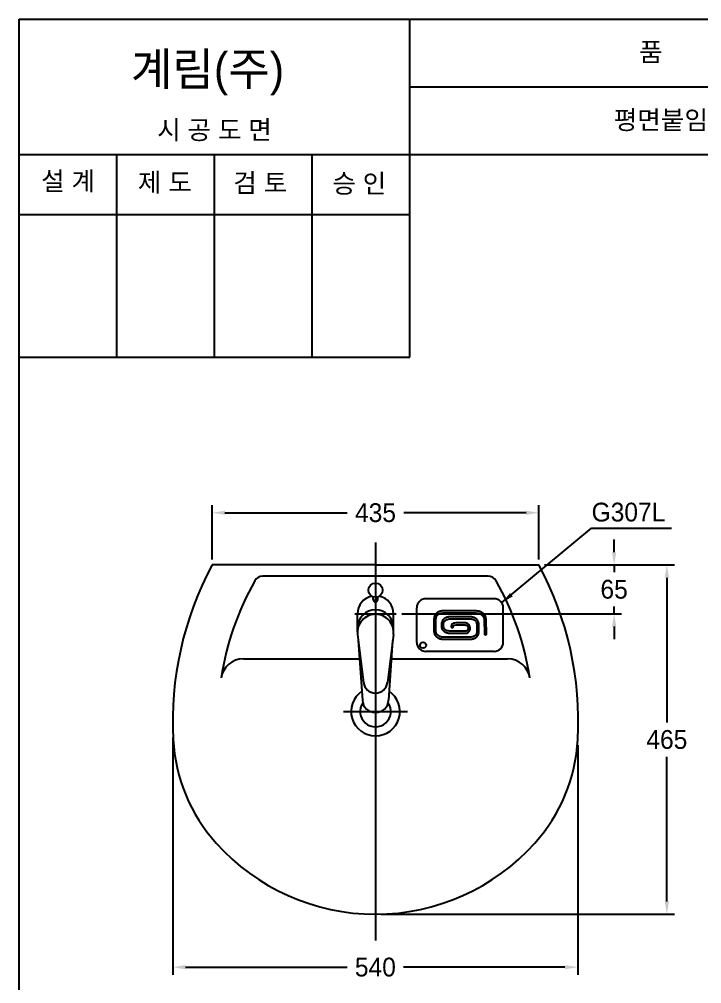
# Model space of a CAD drawing. Header units: millimetres. Extents: x 0 to 1800, y -67 to 2530.
# Drawn here: x 0 to 909, y 1246 to 2530 of the extents above; entities that cross this region are included whole.
import ezdxf
from ezdxf.enums import TextEntityAlignment as Align
from ezdxf.lldxf.tags import DXFTag

# ---------------------------------------------------------------- set-up
doc = ezdxf.new("R2010")
doc.units = ezdxf.units.MM
for name, color, linetype in [('TEXT', 7, 'Continuous'), ('내부선 및 부속', 4, 'Continuous'), ('도각라인', 7, 'Continuous'), ('외형선', 3, 'Continuous'), ('중심선', 1, 'DASHED'), ('치수선', 7, 'Continuous')]:
    doc.layers.add(name, color=color, linetype=linetype)
doc.styles.add('____', font='')
doc.styles.add('타이틀', font='H2GTRM.TTF', dxfattribs={"height": 25})
doc.styles.get('____').set_extended_font_data('굴림')
tags = doc.linetypes.add('DASHDOT', pattern=[70, 31, -13, 13, -13]).pattern_tags.tags
tags[10:11] = [DXFTag(74, 4), DXFTag(75, 0), DXFTag(340, '0'), DXFTag(46, 0.0), DXFTag(50, 0.0), DXFTag(44, 0.0), DXFTag(45, 0.0)]
tags[8:9] = [DXFTag(74, 4), DXFTag(75, 0), DXFTag(340, '0'), DXFTag(46, 0.0), DXFTag(50, 0.0), DXFTag(44, 0.0), DXFTag(45, 0.0)]
tags[6:7] = [DXFTag(74, 4), DXFTag(75, 0), DXFTag(340, '0'), DXFTag(46, 0.0), DXFTag(50, 0.0), DXFTag(44, 0.0), DXFTag(45, 0.0)]
tags[4:5] = [DXFTag(74, 4), DXFTag(75, 0), DXFTag(340, '0'), DXFTag(46, 0.0), DXFTag(50, 0.0), DXFTag(44, 0.0), DXFTag(45, 0.0)]
tags = doc.linetypes.add('DASHED', pattern=[25.72, 12.86, -12.86]).pattern_tags.tags
tags[6:7] = [DXFTag(74, 4), DXFTag(75, 0), DXFTag(340, '0'), DXFTag(46, 0.0), DXFTag(50, 0.0), DXFTag(44, 0.0), DXFTag(45, 0.0)]
tags[4:5] = [DXFTag(74, 4), DXFTag(75, 0), DXFTag(340, '0'), DXFTag(46, 0.0), DXFTag(50, 0.0), DXFTag(44, 0.0), DXFTag(45, 0.0)]
doc.dimstyles.new('MSADIM', dxfattribs={"dimtxt": 33, "dimasz": 17, "dimexe": 10, "dimexo": 7.5, "dimgap": 10, "dimtad": 0, "dimtih": 1, "dimtoh": 1, "dimdec": 0, "dimzin": 1, "dimdsep": 46, "dimtxsty": '____', "dimcen": 11.25, "dimadec": 0, "dimazin": 0, "dimtfac": 1, "dimtdec": 0, "dimtix": 1, "dimtmove": 0, "dimatfit": 3, "dimfxl": 0, "dimtolj": 1, "dimtzin": 1, "dimarcsym": 0})

# ---------------------------------------------------------------- blocks, each defined once
blk = doc.blocks.new('*D1')
at = {"layer": '치수선', "color": 0, "linetype": 'Continuous', "lineweight": -2}
for p, q in [((256.8, 1811), (256.8, 1883)), ((691.8, 1811), (691.8, 1883)), ((273.8, 1873), (436.6, 1873)), ((674.8, 1873), (512, 1873))]:
    blk.add_line(p, q, dxfattribs=at)
at = {"layer": '치수선', "color": 0, "linetype": 'Continuous'}
for points in [[(273.8, 1875.8), (273.8, 1870.2), (256.8, 1873)], [(674.8, 1875.8), (674.8, 1870.2), (691.8, 1873)]]:
    blk.add_solid(points, dxfattribs=at)
at = {"layer": '치수선', "color": 0, "linetype": 'Continuous', "insert": (474.3, 1873), "char_height": 25, "attachment_point": 5, "style": '____'}
blk.add_mtext('\\A1;435', dxfattribs=at)
blk = doc.blocks.new('*D12')
at = {"layer": '치수선', "color": 0, "linetype": 'Continuous', "lineweight": -2}
for p, q in [((792, 1820.5), (792, 1837.5)), ((699.3, 1803.5), (802, 1803.5)), ((792, 1803.5), (792, 1793.8)), ((792, 1738.5), (792, 1748.2)), ((509.3, 1738.5), (802, 1738.5)), ((792, 1721.5), (792, 1704.5))]:
    blk.add_line(p, q, dxfattribs=at)
at = {"layer": '치수선', "color": 0, "linetype": 'Continuous'}
for points in [[(789.2, 1820.5), (794.9, 1820.5), (792, 1803.5)], [(789.2, 1721.5), (794.9, 1721.5), (792, 1738.5)]]:
    blk.add_solid(points, dxfattribs=at)
at = {"layer": '치수선', "color": 0, "linetype": 'Continuous', "insert": (792, 1771), "char_height": 25, "attachment_point": 5, "style": '____'}
blk.add_mtext('\\A1;65', dxfattribs=at)
blk = doc.blocks.new('*D13')
at = {"layer": '치수선', "color": 0, "linetype": 'Continuous', "lineweight": -2}
for p, q in [((699.3, 1803.5), (872.2, 1803.5)), ((862.2, 1786.5), (862.2, 1593.8)), ((862.2, 1355.5), (862.2, 1548.2)), ((481.8, 1338.5), (872.2, 1338.5))]:
    blk.add_line(p, q, dxfattribs=at)
at = {"layer": '치수선', "color": 0, "linetype": 'Continuous'}
for points in [[(859.4, 1786.5), (865.1, 1786.5), (862.2, 1803.5)], [(859.4, 1355.5), (865.1, 1355.5), (862.2, 1338.5)]]:
    blk.add_solid(points, dxfattribs=at)
at = {"layer": '치수선', "color": 0, "linetype": 'Continuous', "insert": (862.2, 1571), "char_height": 25, "attachment_point": 5, "style": '____'}
blk.add_mtext('\\A1;465', dxfattribs=at)
blk = doc.blocks.new('*D14')
at = {"layer": '치수선', "color": 0, "linetype": 'Continuous', "lineweight": -2}
for p, q in [((204.5, 1573.7), (204.5, 1258)), ((743.6, 1563.8), (743.6, 1258)), ((221.5, 1268), (436.7, 1268)), ((726.6, 1268), (511.4, 1268))]:
    blk.add_line(p, q, dxfattribs=at)
at = {"layer": '치수선', "color": 0, "linetype": 'Continuous'}
for points in [[(221.5, 1270.8), (221.5, 1265.2), (204.5, 1268)], [(726.6, 1270.8), (726.6, 1265.2), (743.6, 1268)]]:
    blk.add_solid(points, dxfattribs=at)
at = {"layer": '치수선', "color": 0, "linetype": 'Continuous', "insert": (474.1, 1268), "char_height": 25, "attachment_point": 5, "style": '____'}
blk.add_mtext('\\A1;540', dxfattribs=at)

msp = doc.modelspace()

# ---------------------------------------------------------------- linework, layer by layer
at = {"layer": '내부선 및 부속', "linetype": 'Continuous'}
for p, q in [((471.3, 1757.4), (471.3, 1761)), ((471.3, 1757.4), (471.3, 1761)), ((477.3, 1757.4), (477.3, 1761)), ((477.3, 1757.4), (477.3, 1761)), ((529.3, 1700.5), (529.3, 1746.5)), ((632.3, 1758.5), (541.3, 1758.5)), ((644.3, 1700.5), (644.3, 1746.5)), ((450.3, 1713.9), (450.3, 1738.5)), ((450.3, 1713.9), (450.3, 1738.5)), ((498.3, 1713.9), (498.3, 1738.5)), ((498.3, 1713.9), (498.3, 1738.5)), ((601.2, 1731.7), (601.8, 1731.6)), ((601.2, 1731.7), (601.8, 1731.6)), ((619.2, 1728), (619.3, 1715.1)), ((619.2, 1728), (619.3, 1715.1)), ((622, 1713), (621.8, 1729)), ((622, 1713), (621.8, 1729)), ((450.5, 1711), (458.4, 1646.9)), ((450.5, 1711), (458.4, 1646.9)), ((498.1, 1711), (490.2, 1646.9)), ((498.1, 1711), (490.2, 1646.9)), ((586.9, 1715.4), (575.2, 1715.4)), ((586.9, 1715.4), (575.2, 1715.4)), ((451.4, 1703.1), (456.8, 1623.4)), ((451.4, 1703.1), (456.8, 1623.4)), ((497.1, 1703.1), (491.7, 1623.4)), ((497.1, 1703.1), (491.7, 1623.4)), ((632.3, 1688.5), (541.3, 1688.5))]:
    msp.add_line(p, q, dxfattribs=at)
for centre, radius in [((474.3, 1770), 9.44), ((474.3, 1770), 9.44), ((537.6, 1696.7), 4)]:
    msp.add_circle(centre, radius, dxfattribs=at)
for centre, radius, start, end in [((474.3, 1738.5), 24, 102.0723, 180), ((474.3, 1738.5), 24, 102.0723, 180), ((474.3, 1738.5), 24, 0, 77.9277), ((474.3, 1738.5), 24, 0, 77.9277), ((474.3, 1757.4), 3, 180, 360), ((474.3, 1757.4), 3, 180, 360), ((541.3, 1746.5), 12, 90, 180), ((632.3, 1746.5), 12, 360, 90), ((474.3, 1719.8), 24, 90, 180), ((474.3, 1719.8), 24, 90, 180), ((474.3, 1713.9), 24, 90.0001, 187.0619), ((474.3, 1713.9), 24, 90.0001, 187.0619), ((474.3, 1719.8), 24, 0, 90), ((474.3, 1719.8), 24, 0, 90), ((474.3, 1713.9), 24, 352.9381, 90), ((474.3, 1713.9), 24, 352.9381, 90), ((611, 1730.7), 10.6, 17.0769, 30.9202), ((611, 1730.7), 10.6, 17.0769, 30.9202), ((613.4, 1731.5), 8.01, 16.4358, 17.0769), ((613.4, 1731.5), 8.01, 16.4358, 17.0769), ((541.3, 1700.5), 12, 180, 270), ((632.3, 1700.5), 12, 270, 360), ((474.3, 1648.9), 16, 187.0614, 270), ((474.3, 1648.9), 16, 187.0614, 270), ((474.3, 1648.9), 16, 270, 352.9386), ((474.3, 1648.9), 16, 270, 352.9386), ((474.3, 1608.5), 32.5, 124.2053, 55.7943), ((474.3, 1608.5), 32.5, 124.2053, 55.7943), ((474.3, 1608.5), 20.5, 145.6115, 34.3879), ((474.3, 1608.5), 20.5, 145.6115, 34.3879), ((474.3, 1624.5), 17.5, 183.8617, 270), ((474.3, 1624.5), 17.5, 183.8617, 270), ((474.3, 1624.5), 17.5, 270, 356.1383), ((474.3, 1624.5), 17.5, 270, 356.1383)]:
    msp.add_arc(centre, radius, start, end, dxfattribs=at)
for points, weights in [([(552.4, 1734), (552.2, 1732.8), (552.1, 1731.5)], [1, 0.997222775126, 1]), ([(552.4, 1734), (552.2, 1732.8), (552.1, 1731.5)], [1, 0.997222775126, 1]), ([(554.8, 1738.6), (553, 1736.6), (552.4, 1734)], [1, 0.96395279838, 1]), ([(554.8, 1738.6), (553, 1736.6), (552.4, 1734)], [1, 0.96395279838, 1]), ([(556.9, 1740.3), (555.8, 1739.6), (554.8, 1738.6)], [1, 0.992818777446, 1]), ([(556.9, 1740.3), (555.8, 1739.6), (554.8, 1738.6)], [1, 0.992818777446, 1]), ([(554.9, 1732.3), (555.1, 1735), (557, 1737)], [1, 0.946192216569, 1]), ([(554.9, 1732.3), (555.1, 1735), (557, 1737)], [1, 0.946192216569, 1]), ([(559.2, 1741.5), (558, 1741), (556.9, 1740.3)], [1, 0.99467182066, 1]), ([(559.2, 1741.5), (558, 1741), (556.9, 1740.3)], [1, 0.99467182066, 1]), ([(557, 1737), (558, 1738), (559.3, 1738.6)], [1, 0.986086665181, 1]), ([(557, 1737), (558, 1738), (559.3, 1738.6)], [1, 0.986086665181, 1]), ([(560.6, 1741.9), (559.9, 1741.7), (559.2, 1741.5)], [1, 0.998110977932, 1]), ([(560.6, 1741.9), (559.9, 1741.7), (559.2, 1741.5)], [1, 0.998110977932, 1]), ([(559.3, 1738.6), (560.6, 1739.2), (562, 1739.4)], [1, 0.9897103426, 1]), ([(559.3, 1738.6), (560.6, 1739.2), (562, 1739.4)], [1, 0.9897103426, 1]), ([(562.1, 1742.2), (561.3, 1742.1), (560.6, 1741.9)], [1, 0.998395116533, 1]), ([(562.1, 1742.2), (561.3, 1742.1), (560.6, 1741.9)], [1, 0.998395116533, 1]), ([(562, 1739.4), (562.8, 1739.5), (563.6, 1739.6)], [1, 0.998968857806, 1]), ([(562, 1739.4), (562.8, 1739.5), (563.6, 1739.6)], [1, 0.998968857806, 1]), ([(565.6, 1742.3), (563.8, 1742.4), (562.1, 1742.2)], [1, 0.998420740943, 1]), ([(565.6, 1742.3), (563.8, 1742.4), (562.1, 1742.2)], [1, 0.998420740943, 1]), ([(563.6, 1739.6), (564.3, 1739.6), (565.1, 1739.6)], [1, 0.999827850144, 1]), ([(563.6, 1739.6), (564.3, 1739.6), (565.1, 1739.6)], [1, 0.999827850144, 1]), ([(565.1, 1739.6), (566.8, 1739.7), (568.4, 1739.7)], [1, 0.999952614773, 1]), ([(565.1, 1739.6), (566.8, 1739.7), (568.4, 1739.7)], [1, 0.999952614773, 1]), ([(572.7, 1742.3), (569.2, 1742.4), (565.6, 1742.3)], [1, 0.999958207831, 1]), ([(572.7, 1742.3), (569.2, 1742.4), (565.6, 1742.3)], [1, 0.999958207831, 1]), ([(569, 1733.7), (568.6, 1733.5), (568.1, 1733.3)], [1, 0.999205300584, 1]), ([(569, 1733.7), (568.6, 1733.5), (568.1, 1733.3)], [1, 0.999205300584, 1]), ([(568.4, 1739.7), (571.5, 1739.7), (574.6, 1739.7)], [1, 0.99999877112, 1]), ([(568.4, 1739.7), (571.5, 1739.7), (574.6, 1739.7)], [1, 0.99999877112, 1]), ([(571.3, 1734.2), (570.1, 1734.1), (569, 1733.7)], [1, 0.995652345007, 1]), ([(571.3, 1734.2), (570.1, 1734.1), (569, 1733.7)], [1, 0.995652345007, 1]), ([(576.3, 1734.5), (573.8, 1734.6), (571.3, 1734.2)], [1, 0.997030963654, 1]), ([(576.3, 1734.5), (573.8, 1734.6), (571.3, 1734.2)], [1, 0.997030963654, 1]), ([(604.9, 1742.3), (588.8, 1742.3), (572.7, 1742.3)], [1, 0.99999920046, 1]), ([(604.9, 1742.3), (588.8, 1742.3), (572.7, 1742.3)], [1, 0.99999920046, 1]), ([(574.6, 1739.7), (588.6, 1739.7), (602.5, 1739.7)], [1, 0.999999992084, 1]), ([(574.6, 1739.7), (588.6, 1739.7), (602.5, 1739.7)], [1, 0.999999992084, 1]), ([(600.3, 1734.5), (588.3, 1734.5), (576.3, 1734.5)], [1, 0.999999613501, 1]), ([(600.3, 1734.5), (588.3, 1734.5), (576.3, 1734.5)], [1, 0.999999613501, 1]), ([(603.8, 1734), (602.1, 1734.4), (600.3, 1734.5)], [1, 0.995383516883, 1]), ([(603.8, 1734), (602.1, 1734.4), (600.3, 1734.5)], [1, 0.995383516883, 1]), ([(602.5, 1739.7), (604.8, 1739.7), (607.1, 1739.6)], [1, 0.999861380085, 1]), ([(602.5, 1739.7), (604.8, 1739.7), (607.1, 1739.6)], [1, 0.999861380085, 1]), ([(604.8, 1733.7), (604.3, 1733.9), (603.8, 1734)], [1, 0.999064686708, 1]), ([(604.8, 1733.7), (604.3, 1733.9), (603.8, 1734)], [1, 0.999064686708, 1]), ([(605.7, 1733.4), (605.3, 1733.6), (604.8, 1733.7)], [1, 0.99924481241, 1]), ([(605.7, 1733.4), (605.3, 1733.6), (604.8, 1733.7)], [1, 0.99924481241, 1]), ([(609.9, 1742.1), (607.4, 1742.4), (604.9, 1742.3)], [1, 0.998617125209, 1]), ([(609.9, 1742.1), (607.4, 1742.4), (604.9, 1742.3)], [1, 0.998617125209, 1]), ([(607.1, 1739.6), (607.9, 1739.6), (608.7, 1739.5)], [1, 0.999873761553, 1]), ([(607.1, 1739.6), (607.9, 1739.6), (608.7, 1739.5)], [1, 0.999873761553, 1]), ([(608.7, 1739.5), (609.4, 1739.5), (610, 1739.4)], [1, 0.999480708968, 1]), ([(608.7, 1739.5), (609.4, 1739.5), (610, 1739.4)], [1, 0.999480708968, 1]), ([(611.5, 1741.9), (610.7, 1742.1), (609.9, 1742.1)], [1, 0.998952106107, 1]), ([(611.5, 1741.9), (610.7, 1742.1), (609.9, 1742.1)], [1, 0.998952106107, 1]), ([(610, 1739.4), (611.4, 1739.2), (612.8, 1738.8)], [1, 0.993426713158, 1]), ([(610, 1739.4), (611.4, 1739.2), (612.8, 1738.8)], [1, 0.993426713158, 1]), ([(612.8, 1741.6), (612.1, 1741.8), (611.5, 1741.9)], [1, 0.998930088244, 1]), ([(612.8, 1741.6), (612.1, 1741.8), (611.5, 1741.9)], [1, 0.998930088244, 1]), ([(615.2, 1740.6), (614, 1741.2), (612.8, 1741.6)], [1, 0.995204755569, 1]), ([(615.2, 1740.6), (614, 1741.2), (612.8, 1741.6)], [1, 0.995204755569, 1]), ([(612.8, 1738.8), (616, 1737.6), (617.8, 1734.6)], [1, 0.941465120735, 1]), ([(612.8, 1738.8), (616, 1737.6), (617.8, 1734.6)], [1, 0.941465120735, 1]), ([(620, 1736.1), (618.2, 1739), (615.2, 1740.6)], [1, 0.963856085652, 1]), ([(620, 1736.1), (618.2, 1739), (615.2, 1740.6)], [1, 0.963856085652, 1]), ([(617.8, 1734.6), (618.4, 1733.5), (618.7, 1732.3)], [0.99998921901, 0.989882075223, 1]), ([(617.8, 1734.6), (618.4, 1733.5), (618.7, 1732.3)], [0.99998921901, 0.989882075223, 1]), ([(621.6, 1731.4), (621.4, 1732.6), (621.1, 1733.7)], [1, 0.997080349362, 1]), ([(621.6, 1731.4), (621.4, 1732.6), (621.1, 1733.7)], [1, 0.997080349362, 1]), ([(552.1, 1731.5), (552, 1730.3), (552, 1729)], [1, 0.99953724537, 1]), ([(552.1, 1731.5), (552, 1730.3), (552, 1729)], [1, 0.99953724537, 1]), ([(552, 1729), (552, 1728.4), (552, 1727.7)], [1, 0.999986988958, 1]), ([(552, 1729), (552, 1728.4), (552, 1727.7)], [1, 0.999986988958, 1]), ([(552, 1727.7), (552, 1727.1), (552, 1726.4)], [1, 0.999999982305, 1]), ([(552, 1727.7), (552, 1727.1), (552, 1726.4)], [1, 0.999999982305, 1]), ([(552, 1726.4), (552, 1725.7), (552, 1725.1)], [1, 0.999999974389, 1]), ([(552, 1726.4), (552, 1725.7), (552, 1725.1)], [1, 0.999999974389, 1]), ([(552, 1725.1), (552, 1723.1), (552, 1721.1)], [1, 0.999999822583, 1]), ([(552, 1725.1), (552, 1723.1), (552, 1721.1)], [1, 0.999999822583, 1]), ([(552, 1721.1), (552, 1720.5), (552, 1719.8)], [1, 0.999999901745, 1]), ([(552, 1721.1), (552, 1720.5), (552, 1719.8)], [1, 0.999999901745, 1]), ([(554.7, 1730.3), (554.8, 1731.3), (554.9, 1732.3)], [1, 0.999016791116, 1]), ([(554.7, 1730.3), (554.8, 1731.3), (554.9, 1732.3)], [1, 0.999016791116, 1]), ([(554.7, 1730), (554.7, 1730.2), (554.7, 1730.3)], [1, 0.999998726882, 1]), ([(554.7, 1730), (554.7, 1730.2), (554.7, 1730.3)], [1, 0.999998726882, 1]), ([(554.7, 1728), (554.7, 1729), (554.7, 1730)], [1, 0.999947992153, 1]), ([(554.7, 1728), (554.7, 1729), (554.7, 1730)], [1, 0.999947992153, 1]), ([(554.7, 1726.9), (554.7, 1727.4), (554.7, 1728)], [1, 0.999996825121, 1]), ([(554.7, 1726.9), (554.7, 1727.4), (554.7, 1728)], [1, 0.999996825121, 1]), ([(554.7, 1725.9), (554.7, 1726.4), (554.7, 1726.9)], [1, 0.999999612104, 1]), ([(554.7, 1725.9), (554.7, 1726.4), (554.7, 1726.9)], [1, 0.999999612104, 1]), ([(554.7, 1725.4), (554.7, 1725.7), (554.7, 1725.9)], [1, 0.99999998929, 1]), ([(554.7, 1725.4), (554.7, 1725.7), (554.7, 1725.9)], [1, 0.99999998929, 1]), ([(554.7, 1722.2), (554.7, 1723.8), (554.7, 1725.4)], [1, 0.999999878462, 1]), ([(554.7, 1722.2), (554.7, 1723.8), (554.7, 1725.4)], [1, 0.999999878462, 1]), ([(554.7, 1721.6), (554.7, 1721.9), (554.7, 1722.2)], [1, 0.999999991618, 1]), ([(554.7, 1721.6), (554.7, 1721.9), (554.7, 1722.2)], [1, 0.999999991618, 1]), ([(554.7, 1720.6), (554.7, 1721.1), (554.7, 1721.6)], [1, 0.999999956694, 1]), ([(554.7, 1720.6), (554.7, 1721.1), (554.7, 1721.6)], [1, 0.999999956694, 1]), ([(554.7, 1719.6), (554.7, 1720.1), (554.7, 1720.6)], [1, 0.999999988824, 1]), ([(554.7, 1719.6), (554.7, 1720.1), (554.7, 1720.6)], [1, 0.999999988824, 1]), ([(564.5, 1730.9), (564, 1730.4), (563.6, 1729.8)], [1, 0.995647361034, 1]), ([(564.5, 1730.9), (564, 1730.4), (563.6, 1729.8)], [1, 0.995647361034, 1]), ([(565.8, 1732), (565.1, 1731.5), (564.5, 1730.9)], [1, 0.997050500939, 1]), ([(565.8, 1732), (565.1, 1731.5), (564.5, 1730.9)], [1, 0.997050500939, 1]), ([(567.2, 1732.9), (566.5, 1732.5), (565.8, 1732)], [1, 0.997648453339, 1]), ([(567.2, 1732.9), (566.5, 1732.5), (565.8, 1732)], [1, 0.997648453339, 1]), ([(568.1, 1733.3), (567.7, 1733.1), (567.2, 1732.9)], [1, 0.999336242675, 1]), ([(568.1, 1733.3), (567.7, 1733.1), (567.2, 1732.9)], [1, 0.999336242675, 1]), ([(572.2, 1731.6), (573, 1731.7), (573.8, 1731.7)], [1, 0.999254461843, 1]), ([(572.2, 1731.6), (573, 1731.7), (573.8, 1731.7)], [1, 0.999254461843, 1]), ([(573.8, 1731.7), (576, 1731.8), (578.2, 1731.8)], [1, 0.999756403267, 1]), ([(573.8, 1731.7), (576, 1731.8), (578.2, 1731.8)], [1, 0.999756403267, 1]), ([(578.2, 1731.8), (588.3, 1731.8), (598.4, 1731.8)], [1, 0.999998508021, 1]), ([(578.2, 1731.8), (588.3, 1731.8), (598.4, 1731.8)], [1, 0.999998508021, 1]), ([(598.4, 1731.8), (599.8, 1731.8), (601.2, 1731.7)], [1, 0.999343311414, 1]), ([(598.4, 1731.8), (599.8, 1731.8), (601.2, 1731.7)], [1, 0.999343311414, 1]), ([(607.3, 1732.5), (606.5, 1733), (605.7, 1733.4)], [1, 0.997297796885, 1]), ([(607.3, 1732.5), (606.5, 1733), (605.7, 1733.4)], [1, 0.997297796885, 1]), ([(610.3, 1729.8), (609.1, 1731.5), (607.3, 1732.5)], [1, 0.978946242937, 1]), ([(610.3, 1729.8), (609.1, 1731.5), (607.3, 1732.5)], [1, 0.978946242937, 1]), ([(618.7, 1732.3), (618.9, 1731.2), (619, 1730.1)], [1, 0.997924767899, 1]), ([(618.7, 1732.3), (618.9, 1731.2), (619, 1730.1)], [1, 0.997924767899, 1]), ([(619, 1730.1), (619.1, 1729), (619.2, 1728)], [1, 0.999730585143, 1]), ([(619, 1730.1), (619.1, 1729), (619.2, 1728)], [1, 0.999730585143, 1]), ([(621.8, 1729), (621.8, 1730.2), (621.6, 1731.4)], [1, 0.999366491101, 1]), ([(621.8, 1729), (621.8, 1730.2), (621.6, 1731.4)], [1, 0.999366491101, 1]), ([(450.5, 1716.1), (450.5, 1716.1), (450.5, 1716.1)], [0.951478400245, 0.951479795366, 0.951481190022]), ([(450.5, 1716.1), (450.5, 1716.1), (450.5, 1716.1)], [0.951478400245, 0.951479795366, 0.951481190022]), ([(498.1, 1716.1), (498.1, 1716.1), (498.1, 1716.1)], [0.951478400245, 0.951479795366, 0.951481190022]), ([(498.1, 1716.1), (498.1, 1716.1), (498.1, 1716.1)], [0.951478400245, 0.951479795366, 0.951481190022]), ([(552, 1719.8), (552, 1719.2), (552, 1718.5)], [1, 0.999998126179, 1]), ([(552, 1719.8), (552, 1719.2), (552, 1718.5)], [1, 0.999998126179, 1]), ([(552, 1718.5), (552, 1717.3), (552, 1716)], [1, 0.999874874018, 1]), ([(552, 1718.5), (552, 1717.3), (552, 1716)], [1, 0.999874874018, 1]), ([(552, 1716), (552.1, 1714.8), (552.2, 1713.6)], [1, 0.997578903566, 1]), ([(552, 1716), (552.1, 1714.8), (552.2, 1713.6)], [1, 0.997578903566, 1]), ([(552.2, 1713.6), (552.5, 1712.3), (553.1, 1711)], [1, 0.99106986634, 1]), ([(552.2, 1713.6), (552.5, 1712.3), (553.1, 1711)], [1, 0.99106986634, 1]), ([(553.1, 1711), (554.9, 1708), (558, 1706.3)], [1, 0.959776352607, 1]), ([(553.1, 1711), (554.9, 1708), (558, 1706.3)], [1, 0.959776352607, 1]), ([(554.7, 1717.5), (554.7, 1718.6), (554.7, 1719.6)], [1, 0.999999986496, 1]), ([(554.7, 1717.5), (554.7, 1718.6), (554.7, 1719.6)], [1, 0.999999986496, 1]), ([(554.8, 1715.2), (554.7, 1716.4), (554.7, 1717.5)], [1, 0.99945978634, 1]), ([(554.8, 1715.2), (554.7, 1716.4), (554.7, 1717.5)], [1, 0.99945978634, 1]), ([(555.4, 1712.6), (554.8, 1713.8), (554.8, 1715.2)], [1, 0.983208557117, 1]), ([(555.4, 1712.6), (554.8, 1713.8), (554.8, 1715.2)], [1, 0.983208557117, 1]), ([(560.4, 1708.1), (557.1, 1709.5), (555.4, 1712.6)], [1, 0.946283058704, 1]), ([(560.4, 1708.1), (557.1, 1709.5), (555.4, 1712.6)], [1, 0.946283058704, 1]), ([(563.2, 1707.5), (561.7, 1707.6), (560.4, 1708.1)], [1, 0.988788291807, 1]), ([(563.2, 1707.5), (561.7, 1707.6), (560.4, 1708.1)], [1, 0.988788291807, 1]), ([(563.2, 1717.8), (563.3, 1717.7), (563.4, 1717.6)], [1, 0.999879402108, 1]), ([(563.2, 1717.8), (563.3, 1717.7), (563.4, 1717.6)], [1, 0.999879402108, 1]), ([(563.4, 1717.6), (564.5, 1715.9), (566.3, 1714.7)], [1, 0.975969058916, 1]), ([(563.4, 1717.6), (564.5, 1715.9), (566.3, 1714.7)], [1, 0.975969058916, 1]), ([(566.3, 1714.7), (567, 1714.2), (567.9, 1713.8)], [1, 0.996865475549, 1]), ([(566.3, 1714.7), (567, 1714.2), (567.9, 1713.8)], [1, 0.996865475549, 1]), ([(567.9, 1713.8), (568.3, 1713.6), (568.7, 1713.5)], [1, 0.999286717735, 1]), ([(567.9, 1713.8), (568.3, 1713.6), (568.7, 1713.5)], [1, 0.999286717735, 1]), ([(568.7, 1713.5), (569.2, 1713.3), (569.8, 1713.2)], [1, 0.998783016577, 1]), ([(568.7, 1713.5), (569.2, 1713.3), (569.8, 1713.2)], [1, 0.998783016577, 1]), ([(570.2, 1715.9), (570, 1715.9), (569.7, 1716)], [1, 0.999561185017, 1]), ([(570.2, 1715.9), (570, 1715.9), (569.7, 1716)], [1, 0.999561185017, 1]), ([(569.8, 1713.2), (571.5, 1712.8), (573.3, 1712.7)], [1, 0.994699612723, 1]), ([(569.8, 1713.2), (571.5, 1712.8), (573.3, 1712.7)], [1, 0.994699612723, 1]), ([(571.1, 1715.7), (570.7, 1715.7), (570.2, 1715.9)], [1, 0.999089627526, 1]), ([(571.1, 1715.7), (570.7, 1715.7), (570.2, 1715.9)], [1, 0.999089627526, 1]), ([(572.3, 1715.5), (571.7, 1715.6), (571.1, 1715.7)], [1, 0.999141492415, 1]), ([(572.3, 1715.5), (571.7, 1715.6), (571.1, 1715.7)], [1, 0.999141492415, 1]), ([(575.2, 1715.4), (573.7, 1715.4), (572.3, 1715.5)], [1, 0.999011932872, 1]), ([(575.2, 1715.4), (573.7, 1715.4), (572.3, 1715.5)], [1, 0.999011932872, 1]), ([(573.3, 1712.7), (573.4, 1712.7), (573.6, 1712.7)], [1, 0.999984015711, 1]), ([(573.3, 1712.7), (573.4, 1712.7), (573.6, 1712.7)], [1, 0.999984015711, 1]), ([(573.6, 1712.7), (580.3, 1712.7), (586.9, 1712.7)], [1, 0.999997642823, 1]), ([(573.6, 1712.7), (580.3, 1712.7), (586.9, 1712.7)], [1, 0.999997642823, 1]), ([(596.2, 1716.1), (596.2, 1716), (596.1, 1715.9)], [1, 0.999029162339, 1]), ([(596.2, 1716.1), (596.2, 1716), (596.1, 1715.9)], [1, 0.999029162339, 1]), ([(597, 1713.3), (598.9, 1714.4), (599.6, 1716.4)], [1, 0.941472833018, 1]), ([(597, 1713.3), (598.9, 1714.4), (599.6, 1716.4)], [1, 0.941472833018, 1]), ([(605.4, 1708.5), (602.5, 1707.3), (599.5, 1707.4)], [1, 0.97771068056, 1]), ([(605.4, 1708.5), (602.5, 1707.3), (599.5, 1707.4)], [1, 0.97771068056, 1]), ([(599.6, 1716.4), (599.7, 1716.6), (599.8, 1716.8)], [1, 0.999464799184, 1]), ([(599.6, 1716.4), (599.7, 1716.6), (599.8, 1716.8)], [1, 0.999464799184, 1]), ([(607.6, 1710.1), (606.7, 1709.1), (605.4, 1708.5)], [1, 0.982010827857, 1]), ([(607.6, 1710.1), (606.7, 1709.1), (605.4, 1708.5)], [1, 0.982010827857, 1]), ([(607, 1706.3), (608.2, 1707), (609.2, 1707.9)], [1, 0.993131845255, 1]), ([(607, 1706.3), (608.2, 1707), (609.2, 1707.9)], [1, 0.993131845255, 1]), ([(608.4, 1711.2), (608.1, 1710.6), (607.6, 1710.1)], [1, 0.993232113772, 1]), ([(608.4, 1711.2), (608.1, 1710.6), (607.6, 1710.1)], [1, 0.993232113772, 1]), ([(608.9, 1712.5), (608.7, 1711.8), (608.4, 1711.2)], [1, 0.99217021884, 1]), ([(608.9, 1712.5), (608.7, 1711.8), (608.4, 1711.2)], [1, 0.99217021884, 1]), ([(609.2, 1714.4), (609.1, 1713.4), (608.9, 1712.5)], [1, 0.994230404959, 1]), ([(609.2, 1714.4), (609.1, 1713.4), (608.9, 1712.5)], [1, 0.994230404959, 1]), ([(609.2, 1717), (609.2, 1716), (609.2, 1715)], [1, 0.99987933645, 1]), ([(609.2, 1717), (609.2, 1716), (609.2, 1715)], [1, 0.99987933645, 1]), ([(609.2, 1715), (609.2, 1714.7), (609.2, 1714.4)], [1, 0.99992738897, 1]), ([(609.2, 1715), (609.2, 1714.7), (609.2, 1714.4)], [1, 0.99992738897, 1]), ([(609.2, 1707.9), (609.6, 1708.3), (610, 1708.7)], [1, 0.997981314546, 1]), ([(609.2, 1707.9), (609.6, 1708.3), (610, 1708.7)], [1, 0.997981314546, 1]), ([(610, 1708.7), (610.4, 1709.2), (610.7, 1709.7)], [1, 0.997133763506, 1]), ([(610, 1708.7), (610.4, 1709.2), (610.7, 1709.7)], [1, 0.997133763506, 1]), ([(610.7, 1709.7), (611.2, 1710.6), (611.5, 1711.6)], [1, 0.990163428704, 1]), ([(610.7, 1709.7), (611.2, 1710.6), (611.5, 1711.6)], [1, 0.990163428704, 1]), ([(611.5, 1711.6), (611.8, 1712.8), (611.9, 1714)], [1, 0.994770833289, 1]), ([(611.5, 1711.6), (611.8, 1712.8), (611.9, 1714)], [1, 0.994770833289, 1]), ([(611.9, 1714), (611.9, 1715.9), (611.9, 1717.8)], [1, 0.999521262944, 1]), ([(611.9, 1714), (611.9, 1715.9), (611.9, 1717.8)], [1, 0.999521262944, 1]), ([(558, 1706.3), (559.1, 1705.6), (560.4, 1705.2)], [1, 0.993183933661, 1]), ([(558, 1706.3), (559.1, 1705.6), (560.4, 1705.2)], [1, 0.993183933661, 1]), ([(560.4, 1705.2), (561.1, 1705.1), (561.8, 1705)], [1, 0.99843722349, 1]), ([(560.4, 1705.2), (561.1, 1705.1), (561.8, 1705)], [1, 0.99843722349, 1]), ([(561.8, 1705), (562.6, 1704.8), (563.4, 1704.8)], [1, 0.998926402069, 1]), ([(561.8, 1705), (562.6, 1704.8), (563.4, 1704.8)], [1, 0.998926402069, 1]), ([(564.7, 1707.4), (563.9, 1707.4), (563.2, 1707.5)], [1, 0.999584999401, 1]), ([(564.7, 1707.4), (563.9, 1707.4), (563.2, 1707.5)], [1, 0.999584999401, 1]), ([(563.4, 1704.8), (566, 1704.6), (568.6, 1704.6)], [1, 0.999321374576, 1]), ([(563.4, 1704.8), (566, 1704.6), (568.6, 1704.6)], [1, 0.999321374576, 1]), ([(566.3, 1707.3), (565.5, 1707.3), (564.7, 1707.4)], [1, 0.999937462155, 1]), ([(566.3, 1707.3), (565.5, 1707.3), (564.7, 1707.4)], [1, 0.999937462155, 1]), ([(570.9, 1707.3), (568.6, 1707.3), (566.3, 1707.3)], [1, 0.999974729028, 1]), ([(570.9, 1707.3), (568.6, 1707.3), (566.3, 1707.3)], [1, 0.999974729028, 1]), ([(568.6, 1704.6), (577.8, 1704.6), (586.9, 1704.6)], [1, 0.999999830034, 1]), ([(568.6, 1704.6), (577.8, 1704.6), (586.9, 1704.6)], [1, 0.999999830034, 1]), ([(586.9, 1707.3), (578.9, 1707.3), (570.9, 1707.3)], [1, 0.999999937601, 1]), ([(586.9, 1707.3), (578.9, 1707.3), (570.9, 1707.3)], [1, 0.999999937601, 1]), ([(599.5, 1707.4), (593.2, 1707.3), (586.9, 1707.3)], [1, 0.999908409547, 1]), ([(599.5, 1707.4), (593.2, 1707.3), (586.9, 1707.3)], [1, 0.999908409547, 1]), ([(601.2, 1704.7), (604.3, 1704.9), (607, 1706.3)], [1, 0.975972489443, 1]), ([(601.2, 1704.7), (604.3, 1704.9), (607, 1706.3)], [1, 0.975972489443, 1])]:
    msp.add_rational_spline(points, weights, degree=2, dxfattribs=at)
for points, knots in [([(563.6, 1729.8), (563.4, 1729.4), (563, 1728.7), (562.4, 1727), (562.2, 1724.8), (562.2, 1722.4), (562.3, 1720), (562.8, 1718.6), (563.2, 1717.8)], [0, 0, 0, 0, 0.104371, 0.202774, 0.419026, 0.646043, 0.773947, 1, 1, 1, 1]), ([(563.6, 1729.8), (563.4, 1729.4), (563, 1728.7), (562.4, 1727), (562.2, 1724.8), (562.2, 1722.4), (562.3, 1720), (562.8, 1718.6), (563.2, 1717.8)], [0, 0, 0, 0, 0.104371, 0.202774, 0.419026, 0.646043, 0.773947, 1, 1, 1, 1]), ([(569.7, 1716), (568.7, 1716.4), (567.1, 1717.2), (565.3, 1719.3), (564.9, 1722), (565, 1724.2), (565, 1726.5), (565.7, 1728.3), (568, 1730.5), (570.5, 1731.4), (572.2, 1731.6)], [0, 0, 0, 0, 0.138499, 0.25656, 0.356288, 0.506765, 0.56327, 0.656888, 0.763487, 1, 1, 1, 1]), ([(569.7, 1716), (568.7, 1716.4), (567.1, 1717.2), (565.3, 1719.3), (564.9, 1722), (565, 1724.2), (565, 1726.5), (565.7, 1728.3), (568, 1730.5), (570.5, 1731.4), (572.2, 1731.6)], [0, 0, 0, 0, 0.138499, 0.25656, 0.356288, 0.506765, 0.56327, 0.656888, 0.763487, 1, 1, 1, 1]), ([(599.8, 1716.8), (600.5, 1718.7), (600.4, 1721.8), (598.2, 1725), (595.7, 1726.4), (593.1, 1726.4), (588.8, 1726.3), (584.3, 1726.4), (579.6, 1726.2), (576.9, 1725.7), (575.4, 1724), (575.2, 1722.3), (575, 1721.2), (575.6, 1720.3), (576.6, 1720.1), (577.5, 1720.3), (577.9, 1721.3), (577.9, 1722), (578.6, 1723.1), (580.5, 1723.6), (585.6, 1723.7), (590.8, 1723.6), (595.6, 1723.6), (597.1, 1722.3), (597.6, 1720.2), (597.5, 1717.9), (596.8, 1716.5), (596.2, 1716.1)], [0, 0, 0, 0, 0.087843, 0.131389, 0.171922, 0.212543, 0.247034, 0.369044, 0.415974, 0.458199, 0.492253, 0.511762, 0.532059, 0.544276, 0.556675, 0.576753, 0.582874, 0.600984, 0.612631, 0.638529, 0.6839, 0.846407, 0.871426, 0.899487, 0.930935, 0.968943, 1, 1, 1, 1]), ([(599.8, 1716.8), (600.5, 1718.7), (600.4, 1721.8), (598.2, 1725), (595.7, 1726.4), (593.1, 1726.4), (588.8, 1726.3), (584.3, 1726.4), (579.6, 1726.2), (576.9, 1725.7), (575.4, 1724), (575.2, 1722.3), (575, 1721.2), (575.6, 1720.3), (576.6, 1720.1), (577.5, 1720.3), (577.9, 1721.3), (577.9, 1722), (578.6, 1723.1), (580.5, 1723.6), (585.6, 1723.7), (590.8, 1723.6), (595.6, 1723.6), (597.1, 1722.3), (597.6, 1720.2), (597.5, 1717.9), (596.8, 1716.5), (596.2, 1716.1)], [0, 0, 0, 0, 0.087843, 0.131389, 0.171922, 0.212543, 0.247034, 0.369044, 0.415974, 0.458199, 0.492253, 0.511762, 0.532059, 0.544276, 0.556675, 0.576753, 0.582874, 0.600984, 0.612631, 0.638529, 0.6839, 0.846407, 0.871426, 0.899487, 0.930935, 0.968943, 1, 1, 1, 1]), ([(601.8, 1731.6), (602.5, 1731.5), (603.9, 1731.2), (606.3, 1730.2), (608.7, 1728.1), (609.2, 1725.2), (609.2, 1721.6), (609.2, 1719.1), (609.2, 1717)], [0, 0, 0, 0, 0.110959, 0.223108, 0.423896, 0.598975, 0.674343, 1, 1, 1, 1]), ([(601.8, 1731.6), (602.5, 1731.5), (603.9, 1731.2), (606.3, 1730.2), (608.7, 1728.1), (609.2, 1725.2), (609.2, 1721.6), (609.2, 1719.1), (609.2, 1717)], [0, 0, 0, 0, 0.110959, 0.223108, 0.423896, 0.598975, 0.674343, 1, 1, 1, 1]), ([(611.9, 1717.8), (611.9, 1719.9), (612, 1721.9), (611.8, 1726), (611.5, 1728.1), (610.3, 1729.8)], [0, 0, 0, 0, 0.5, 0.5, 1, 1, 1, 1]), ([(611.9, 1717.8), (611.9, 1719.9), (612, 1721.9), (611.8, 1726), (611.5, 1728.1), (610.3, 1729.8)], [0, 0, 0, 0, 0.5, 0.5, 1, 1, 1, 1]), ([(596.1, 1715.9), (595.5, 1715.4), (594.6, 1715.4), (593.1, 1715.4), (592.3, 1715.4), (590, 1715.4), (588.5, 1715.4), (586.9, 1715.4)], [0, 0, 0, 0, 0.25, 0.25, 0.5, 0.5, 1, 1, 1, 1]), ([(596.1, 1715.9), (595.5, 1715.4), (594.6, 1715.4), (593.1, 1715.4), (592.3, 1715.4), (590, 1715.4), (588.5, 1715.4), (586.9, 1715.4)], [0, 0, 0, 0, 0.25, 0.25, 0.5, 0.5, 1, 1, 1, 1]), ([(586.9, 1712.7), (588.6, 1712.7), (590.3, 1712.7), (593.7, 1712.6), (595.5, 1712.5), (597, 1713.3)], [0, 0, 0, 0, 0.5, 0.5, 1, 1, 1, 1]), ([(586.9, 1712.7), (588.6, 1712.7), (590.3, 1712.7), (593.7, 1712.6), (595.5, 1712.5), (597, 1713.3)], [0, 0, 0, 0, 0.5, 0.5, 1, 1, 1, 1]), ([(619.3, 1715.1), (619.4, 1714), (619.2, 1712.6), (619.4, 1711.1), (620.1, 1710.3), (621.6, 1710.4), (622.2, 1711.9), (622, 1712.6), (622, 1713)], [0, 0, 0, 0, 0.392807, 0.452711, 0.512513, 0.751502, 0.84744, 1, 1, 1, 1]), ([(619.3, 1715.1), (619.4, 1714), (619.2, 1712.6), (619.4, 1711.1), (620.1, 1710.3), (621.6, 1710.4), (622.2, 1711.9), (622, 1712.6), (622, 1713)], [0, 0, 0, 0, 0.392807, 0.452711, 0.512513, 0.751502, 0.84744, 1, 1, 1, 1]), ([(586.9, 1704.6), (589.3, 1704.6), (591.7, 1704.7), (596.5, 1704.6), (598.8, 1704.6), (601.2, 1704.7)], [0, 0, 0, 0, 0.5, 0.5, 1, 1, 1, 1]), ([(586.9, 1704.6), (589.3, 1704.6), (591.7, 1704.7), (596.5, 1704.6), (598.8, 1704.6), (601.2, 1704.7)], [0, 0, 0, 0, 0.5, 0.5, 1, 1, 1, 1])]:
    msp.add_open_spline(points, degree=3, knots=knots, dxfattribs=at)
at = {"layer": '도각라인'}
for p, q in [((0, 0), (0, 2530)), ((0, 2530), (1800, 2530)), ((520, 2080), (520, 2530)), ((520, 2440), (1800, 2440)), ((0, 2350), (1800, 2350)), ((130, 2080), (130, 2350)), ((260, 2080), (260, 2350)), ((390, 2080), (390, 2350)), ((0, 2270), (520, 2270)), ((0, 2080), (520, 2080))]:
    msp.add_line(p, q, dxfattribs=at)
at = {"layer": '외형선', "linetype": 'Continuous'}
for p, q in [((474.3, 1803.5), (256.8, 1803.5)), ((474.3, 1803.5), (691.8, 1803.5)), ((474.3, 1803.5), (691.8, 1803.5)), ((624.4, 1788.5), (324.1, 1788.5)), ((624.4, 1788.5), (324.1, 1788.5)), ((298.4, 1678.5), (453.1, 1678.5)), ((298.4, 1678.5), (453.1, 1678.5)), ((495.5, 1678.5), (650.2, 1678.5)), ((495.5, 1678.5), (650.2, 1678.5))]:
    msp.add_line(p, q, dxfattribs=at)
for centre, radius, start, end in [((644.3, 1595.1), 440, 151.7247, 183.0948), ((644.3, 1595.1), 440, 151.7247, 183.0948), ((304.3, 1595.1), 440, 356.9052, 28.2753), ((304.3, 1595.1), 440, 356.9052, 28.2753), ((324.1, 1776.5), 12, 90, 150.4607), ((324.1, 1776.5), 12, 90, 150.4607), ((624.4, 1776.5), 12, 29.5393, 90), ((624.4, 1776.5), 12, 29.5393, 90), ((644.3, 1595.1), 380, 150.4607, 171.2188), ((644.3, 1595.1), 380, 150.4607, 171.2188), ((304.3, 1595.1), 380, 8.7812, 29.5393), ((304.3, 1595.1), 380, 8.7812, 29.5393), ((298.4, 1648.5), 30, 90, 171.2188), ((298.4, 1648.5), 30, 90, 171.2188), ((650.2, 1648.5), 30, 8.7812, 90), ((650.2, 1648.5), 30, 8.7812, 90), ((429.6, 1583.4), 225, 183.0948, 221.8603), ((429.6, 1583.4), 225, 183.0948, 221.8603), ((519, 1583.4), 225, 318.1397, 356.9052), ((519, 1583.4), 225, 318.1397, 356.9052), ((474.3, 1623.5), 285, 221.8603, 270), ((474.3, 1623.5), 285, 270, 318.1397)]:
    msp.add_arc(centre, radius, start, end, dxfattribs=at)
at = {"layer": '중심선', "linetype": 'DASHDOT'}
for p, q in [((474.3, 1833.5), (474.3, 1303.5)), ((474.3, 1833.5), (474.3, 1303.5)), ((474.3, 1833.5), (474.3, 1303.5)), ((446.8, 1738.5), (501.8, 1738.5)), ((431.8, 1608.5), (516.8, 1608.5))]:
    msp.add_line(p, q, dxfattribs=at)

# ---------------------------------------------------------------- texts
at = {"layer": 'TEXT', "style": '타이틀'}
msp.add_text('계림(주)', height=44, dxfattribs=at).set_placement((148.7, 2441.8))
for s, p in [('품             명', (915.7, 2486.4)), ('평면붙임 세면기', (905.8, 2396)), ('시 공 도 면', (259.9, 2382.7)), ('설 계', (65, 2314.6)), ('제 도', (193.8, 2312.9)), ('검 토', (320.8, 2312.3)), ('승 인', (452.7, 2311.4))]:
    msp.add_text(s, height=25, dxfattribs=at).set_placement(p, align=Align.MIDDLE_CENTER)
at = {"layer": 'TEXT', "insert": (762, 1886.4), "char_height": 25, "width": 380.447, "attachment_point": 1, "line_spacing_factor": 0.963855, "style": '타이틀'}
msp.add_mtext('\\A1;G307L', dxfattribs=at)

# ---------------------------------------------------------------- dimensions: what is measured, and where the dimension line sits
at = {"layer": '치수선', "linetype": 'Continuous'}
dim = msp.add_linear_dim(base=(691.8, 1873), p1=(256.8, 1803.5), p2=(691.8, 1803.5), dimstyle='MSADIM', override={"dimtxt": 25}, dxfattribs=at)
dim.commit()
dim.dimension.update_dxf_attribs({"geometry": '*D1', "text_midpoint": (474.3, 1873), "dimtype": 160})
for base, p1, p2, picture, middle in [((792, 1803.5), (501.8, 1738.5), (691.8, 1803.5), '*D12', (792, 1771)), ((862.2, 1338.5), (691.8, 1803.5), (474.3, 1338.5), '*D13', (862.2, 1571))]:
    dim = msp.add_linear_dim(base=base, p1=p1, p2=p2, angle=90, dimstyle='MSADIM', override={"dimtxt": 25}, dxfattribs=at)
    dim.commit()
    dim.dimension.update_dxf_attribs({"geometry": picture, "text_midpoint": middle, "dimtype": 160})
dim = msp.add_linear_dim(base=(743.6, 1268), p1=(204.5, 1581.2), p2=(743.6, 1571.3), text='540', dimstyle='MSADIM', override={"dimtxt": 25}, dxfattribs=at)
dim.commit()
dim.dimension.update_dxf_attribs({"geometry": '*D14', "text_midpoint": (474.1, 1268), "dimtype": 160})

# ---------------------------------------------------------------- leaders
at = {"layer": 'TEXT'}
msp.add_leader([(642.2, 1753), (761.9, 1852.5), (868.2, 1852.5)], dimstyle='MSADIM', override={"dimtxt": 30}, dxfattribs=at)

doc.saveas('drawing.dxf')
